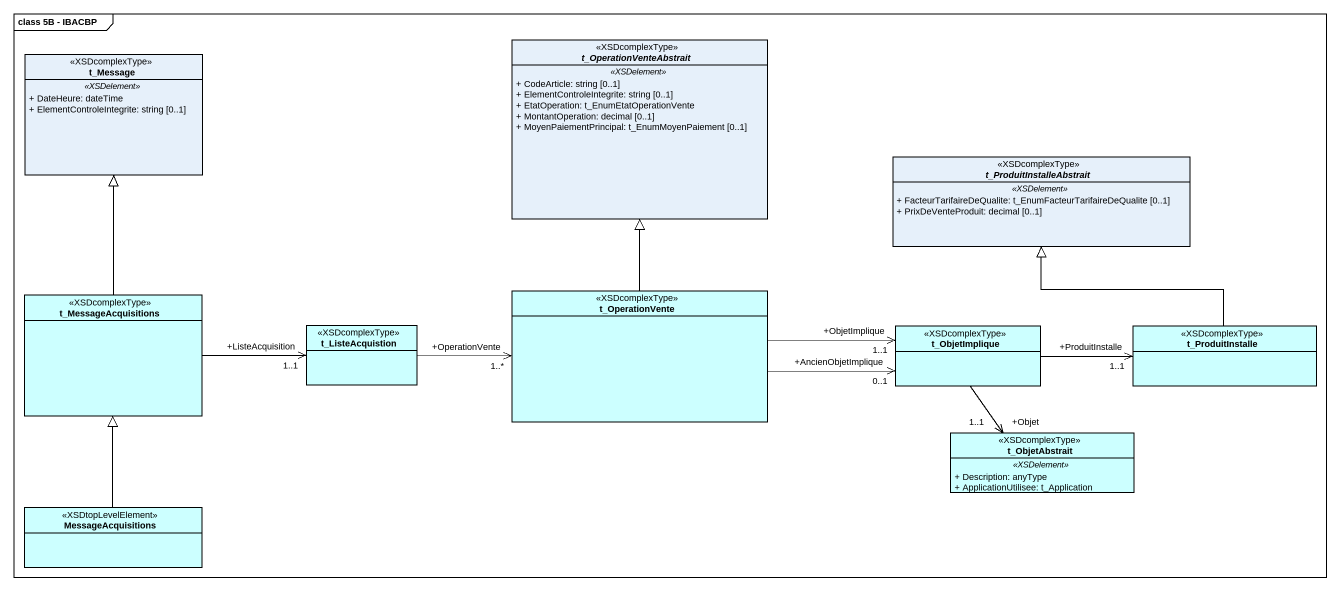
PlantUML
@startuml
mainframe class 5B - IBACBP
hide circle
hide empty members
skinparam classAttributeIconSize 0
class t_Message <<XSDcomplexType>> {
  .. <<XSDelement>> ..
  + DateHeure: dateTime
  + ElementControleIntegrite: string [0..1]
}
abstract class t_OperationVenteAbstrait <<XSDcomplexType>> {
  .. <<XSDelement>> ..
  + CodeArticle: string [0..1]
  + ElementControleIntegrite: string [0..1]
  + EtatOperation: t_EnumEtatOperationVente
  + MontantOperation: decimal [0..1]
  + MoyenPaiementPrincipal: t_EnumMoyenPaiement [0..1]
}
abstract class t_ProduitInstalleAbstrait <<XSDcomplexType>> {
  .. <<XSDelement>> ..
  + FacteurTarifaireDeQualite: t_EnumFacteurTarifaireDeQualite [0..1]
  + PrixDeVenteProduit: decimal [0..1]
}
class t_MessageAcquisitions <<XSDcomplexType>> #CCFFFF
class t_ListeAcquistion <<XSDcomplexType>> #CCFFFF
class t_OperationVente <<XSDcomplexType>> #CCFFFF
class t_ObjetImplique <<XSDcomplexType>> #CCFFFF
class t_ProduitInstalle <<XSDcomplexType>> #CCFFFF
class t_ObjetAbstrait <<XSDcomplexType>> #CCFFFF {
  .. <<XSDelement>> ..
  + Description: anyType
  + ApplicationUtilisee: t_Application
}
class MessageAcquisitions <<XSDtopLevelElement>> #CCFFFF
t_MessageAcquisitions -up-|> t_Message
t_MessageAcquisitions -right-> "+ListeAcquisition\n1..1" t_ListeAcquistion
t_ListeAcquistion -right-> "+OperationVente\n1..*" t_OperationVente
t_OperationVente -up-|> t_OperationVenteAbstrait
t_OperationVente -right-> "+ObjetImplique\n1..1" t_ObjetImplique
t_OperationVente -right-> "+AncienObjetImplique\n0..1" t_ObjetImplique
t_ObjetImplique -right-> "+ProduitInstalle\n1..1" t_ProduitInstalle
t_ObjetImplique --> "+Objet\n1..1" t_ObjetAbstrait
t_ProduitInstalle -up-|> t_ProduitInstalleAbstrait
MessageAcquisitions -up-|> t_MessageAcquisitions
@enduml
